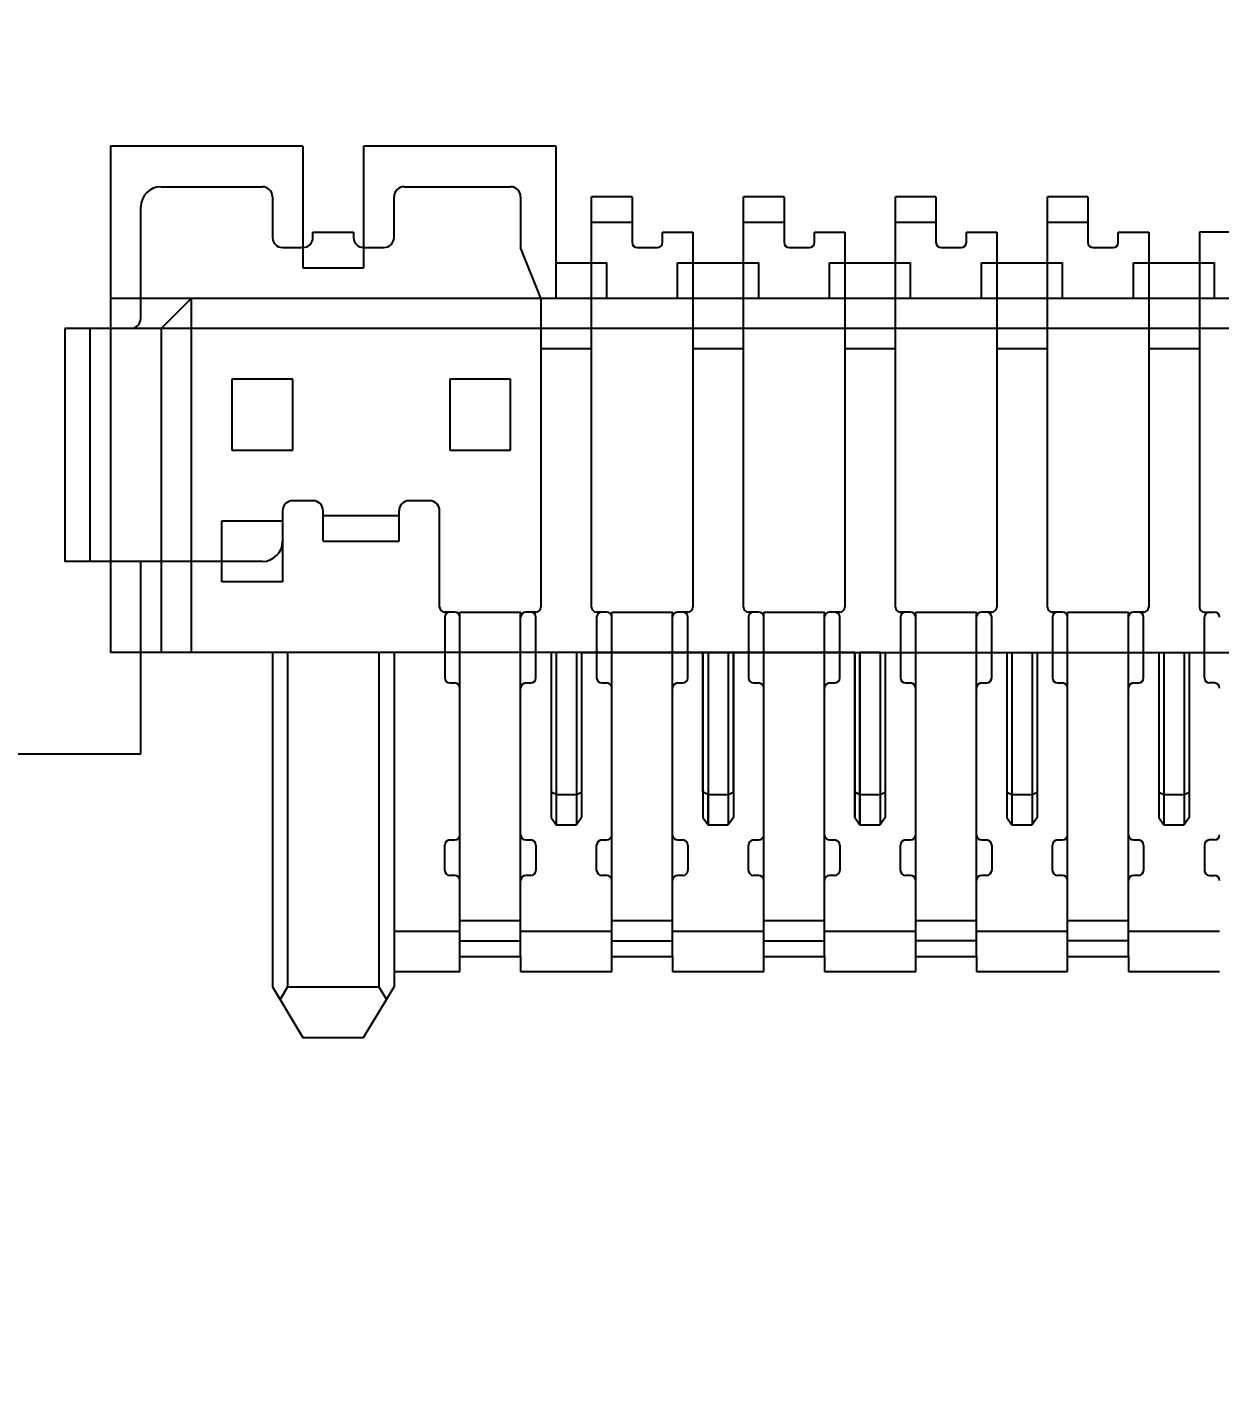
# Model space of a CAD drawing. Header units: millimetres. Extents: x 1391 to 3509, y 340 to 1753.
# Drawn here: x 2305.51 to 2317.28, y 810.66 to 824.18 of the extents above; entities that cross this region are included whole.
import ezdxf

# ---------------------------------------------------------------- set-up
doc = ezdxf.new("R2010")
doc.units = ezdxf.units.MM
doc.header["$LTSCALE"] = 46.255
doc.header["$PDMODE"] = 3
doc.header["$PDSIZE"] = 0.3125
doc.layers.get('0').update_dxf_attribs({"linetype": 'CONTINUOUS'})
doc.layers.get('Defpoints').update_dxf_attribs({"linetype": 'CONTINUOUS'})
doc.styles.get("Standard").update_dxf_attribs({"font": 'simfang.ttf'})
doc.dimstyles.new('DIMSTYLE_1', dxfattribs={"dimtxt": 5, "dimasz": 5, "dimexe": 0.18, "dimexo": 0.0625, "dimgap": 0.09, "dimtad": 1, "dimdec": 1, "dimdsep": 46, "dimtxsty": 'Standard', "dimblk": '_FILLED', "dimcen": 0.09, "dimclrt": 5, "dimadec": 0, "dimazin": 0, "dimtp": 0.5, "dimtm": 0.5, "dimtfac": 1, "dimtdec": 1, "dimtofl": 0, "dimtmove": 0, "dimatfit": 3, "dimldrblk": '_FILLED', "dimfxl": 1, "dimtolj": 1, "dimarcsym": 0})

# ---------------------------------------------------------------- blocks, each defined once
blk = doc.blocks.new('_FILLED')
at = {"color": 0, "linetype": 'ByBlock'}
blk.add_solid([(0, 0), (-1, 0.2), (-1, -0.2)], dxfattribs=at)
blk = doc.blocks.new('*D145')
at = {"color": 0, "lineweight": -2, "transparency": 16777216}
for p, q in [((3278.608, 1256.442), (3476.976, 1256.442)), ((3476.796, 752.502), (3476.796, 1251.442)), ((2229.889, 747.502), (3476.976, 747.502))]:
    blk.add_line(p, q, dxfattribs=at)
at = {"layer": 'Defpoints', "color": 0, "transparency": 16777216}
for p in [(3278.545, 1256.442), (3476.796, 1256.442), (2229.826, 747.502)]:
    blk.add_point(p, dxfattribs=at)
at = {"color": 0, "lineweight": -2, "transparency": 16777216, "xscale": 5, "yscale": 5, "zscale": 5}
for p, rotation in [((3476.796, 1256.442), 90), ((3476.796, 747.502), 270)]:
    blk.add_blockref('_FILLED', p, dxfattribs=dict(at, rotation=rotation))
at = {"color": 5, "transparency": 16777216, "insert": (3474.163, 1001.972), "char_height": 5, "attachment_point": 5, "rotation": 90}
blk.add_mtext('\\A1;508.9', dxfattribs=at)
blk = doc.blocks.new('*D146')
at = {"color": 0, "lineweight": -2, "transparency": 16777216}
for p, q in [((2229.889, 1256.442), (3508.647, 1256.442)), ((3508.467, 675.502), (3508.467, 1251.442)), ((2229.889, 670.502), (3508.647, 670.502))]:
    blk.add_line(p, q, dxfattribs=at)
at = {"layer": 'Defpoints', "color": 0, "transparency": 16777216}
for p in [(2229.826, 1256.442), (3508.467, 1256.442), (2229.826, 670.502)]:
    blk.add_point(p, dxfattribs=at)
at = {"color": 0, "lineweight": -2, "transparency": 16777216, "xscale": 5, "yscale": 5, "zscale": 5}
for p, rotation in [((3508.467, 1256.442), 90), ((3508.467, 670.502), 270)]:
    blk.add_blockref('_FILLED', p, dxfattribs=dict(at, rotation=rotation))
at = {"color": 5, "transparency": 16777216, "insert": (3505.834, 963.472), "char_height": 5, "attachment_point": 5, "rotation": 90}
blk.add_mtext('\\A1;585.9', dxfattribs=at)
blk = doc.blocks.new('*D160')
at = {"color": 0, "lineweight": -2, "transparency": 16777216}
for p, q in [((2268.081, 670.564), (2268.081, 1710.806)), ((3280.976, 670.564), (3280.976, 1710.806)), ((2273.081, 1710.626), (3275.976, 1710.626))]:
    blk.add_line(p, q, dxfattribs=at)
at = {"layer": 'Defpoints', "color": 0, "transparency": 16777216}
for p in [(3280.976, 1710.626), (2268.081, 670.502), (3280.976, 670.502)]:
    blk.add_point(p, dxfattribs=at)
at = {"color": 0, "lineweight": -2, "transparency": 16777216, "xscale": 5, "yscale": 5, "zscale": 5, "rotation": 180}
blk.add_blockref('_FILLED', (2268.081, 1710.626), dxfattribs=at)
at = {"color": 0, "lineweight": -2, "transparency": 16777216, "xscale": 5, "yscale": 5, "zscale": 5}
blk.add_blockref('_FILLED', (3280.976, 1710.626), dxfattribs=at)
at = {"color": 5, "transparency": 16777216, "insert": (2774.529, 1713.259), "char_height": 5, "attachment_point": 5}
blk.add_mtext('\\A1;1012.9', dxfattribs=at)
blk = doc.blocks.new('*D161')
at = {"color": 0, "lineweight": -2, "transparency": 16777216}
for p, q in [((2229.826, 670.564), (2229.826, 1746.94)), ((3280.976, 670.564), (3280.976, 1746.94)), ((2234.826, 1746.76), (3275.976, 1746.76))]:
    blk.add_line(p, q, dxfattribs=at)
at = {"layer": 'Defpoints', "color": 0, "transparency": 16777216}
for p in [(3280.976, 1746.76), (2229.826, 670.502), (3280.976, 670.502)]:
    blk.add_point(p, dxfattribs=at)
at = {"color": 0, "lineweight": -2, "transparency": 16777216, "xscale": 5, "yscale": 5, "zscale": 5, "rotation": 180}
blk.add_blockref('_FILLED', (2229.826, 1746.76), dxfattribs=at)
at = {"color": 0, "lineweight": -2, "transparency": 16777216, "xscale": 5, "yscale": 5, "zscale": 5}
blk.add_blockref('_FILLED', (3280.976, 1746.76), dxfattribs=at)
at = {"color": 5, "transparency": 16777216, "insert": (2755.401, 1749.393), "char_height": 5, "attachment_point": 5}
blk.add_mtext('\\A1;1051.2', dxfattribs=at)
blk = doc.blocks.new('*D174')
at = {"color": 0, "lineweight": -2, "transparency": 16777216}
for p, q in [((3116.764, 1256.442), (1396.341, 1256.442)), ((1396.521, 668.242), (1396.521, 1251.442)), ((3116.764, 663.242), (1396.341, 663.242))]:
    blk.add_line(p, q, dxfattribs=at)
at = {"layer": 'Defpoints', "color": 0, "transparency": 16777216}
for p in [(1396.521, 1256.442), (3116.826, 1256.442), (3116.826, 663.242)]:
    blk.add_point(p, dxfattribs=at)
at = {"color": 0, "lineweight": -2, "transparency": 16777216, "xscale": 5, "yscale": 5, "zscale": 5}
for p, rotation in [((1396.521, 1256.442), 90), ((1396.521, 663.242), 270)]:
    blk.add_blockref('_FILLED', p, dxfattribs=dict(at, rotation=rotation))
at = {"color": 5, "transparency": 16777216, "insert": (1393.888, 1004.218), "char_height": 5, "attachment_point": 5, "rotation": 90}
blk.add_mtext('\\A1;593.2', dxfattribs=at)
blk = doc.blocks.new('*D176')
at = {"color": 0, "lineweight": -2, "transparency": 16777216}
for p, q in [((2844.764, 1256.442), (1597.897, 1256.442)), ((1598.077, 738.354), (1598.077, 1251.442)), ((2844.764, 733.354), (1597.897, 733.354))]:
    blk.add_line(p, q, dxfattribs=at)
at = {"layer": 'Defpoints', "color": 0, "transparency": 16777216}
for p in [(1598.077, 1256.442), (2844.826, 1256.442), (2844.826, 733.354)]:
    blk.add_point(p, dxfattribs=at)
at = {"color": 0, "lineweight": -2, "transparency": 16777216, "xscale": 5, "yscale": 5, "zscale": 5}
for p, rotation in [((1598.077, 1256.442), 90), ((1598.077, 733.354), 270)]:
    blk.add_blockref('_FILLED', p, dxfattribs=dict(at, rotation=rotation))
at = {"color": 5, "transparency": 16777216, "insert": (1595.444, 994.898), "char_height": 5, "attachment_point": 5, "rotation": 90}
blk.add_mtext('\\A1;523.1', dxfattribs=at)
blk = doc.blocks.new('*D177')
at = {"color": 0, "lineweight": -2, "transparency": 16777216}
for p, q in [((2467.283, 1256.442), (1525.642, 1256.442)), ((1525.822, 714.647), (1525.822, 1251.442)), ((2467.283, 709.647), (1525.642, 709.647))]:
    blk.add_line(p, q, dxfattribs=at)
at = {"layer": 'Defpoints', "color": 0, "transparency": 16777216}
for p in [(1525.822, 1256.442), (2467.345, 1256.442), (2467.345, 709.647)]:
    blk.add_point(p, dxfattribs=at)
at = {"color": 0, "lineweight": -2, "transparency": 16777216, "xscale": 5, "yscale": 5, "zscale": 5}
for p, rotation in [((1525.822, 1256.442), 90), ((1525.822, 709.647), 270)]:
    blk.add_blockref('_FILLED', p, dxfattribs=dict(at, rotation=rotation))
at = {"color": 5, "transparency": 16777216, "insert": (1523.19, 983.045), "char_height": 5, "attachment_point": 5, "rotation": 90}
blk.add_mtext('\\A1;546.8', dxfattribs=at)
blk = doc.blocks.new('*D178')
at = {"color": 0, "lineweight": -2, "transparency": 16777216}
for p, q in [((2467.22, 1256.442), (1661.924, 1256.442)), ((1662.104, 735.377), (1662.104, 1251.442)), ((2467.283, 730.377), (1661.924, 730.377))]:
    blk.add_line(p, q, dxfattribs=at)
at = {"layer": 'Defpoints', "color": 0, "transparency": 16777216}
for p in [(1662.104, 1256.442), (2467.283, 1256.442), (2467.345, 730.377)]:
    blk.add_point(p, dxfattribs=at)
at = {"color": 0, "lineweight": -2, "transparency": 16777216, "xscale": 5, "yscale": 5, "zscale": 5}
for p, rotation in [((1662.104, 1256.442), 90), ((1662.104, 730.377), 270)]:
    blk.add_blockref('_FILLED', p, dxfattribs=dict(at, rotation=rotation))
at = {"color": 5, "transparency": 16777216, "insert": (1659.472, 993.41), "char_height": 5, "attachment_point": 5, "rotation": 90}
blk.add_mtext('\\A1;526.1', dxfattribs=at)
blk = doc.blocks.new('*D179')
at = {"color": 0, "lineweight": -2, "transparency": 16777216}
for p, q in [((2467.283, 1256.442), (1720.526, 1256.442)), ((1720.706, 751.089), (1720.706, 1251.442)), ((2467.283, 746.089), (1720.526, 746.089))]:
    blk.add_line(p, q, dxfattribs=at)
at = {"layer": 'Defpoints', "color": 0, "transparency": 16777216}
for p in [(1720.706, 1256.442), (2467.345, 1256.442), (2467.345, 746.089)]:
    blk.add_point(p, dxfattribs=at)
at = {"color": 0, "lineweight": -2, "transparency": 16777216, "xscale": 5, "yscale": 5, "zscale": 5}
for p, rotation in [((1720.706, 1256.442), 90), ((1720.706, 746.089), 270)]:
    blk.add_blockref('_FILLED', p, dxfattribs=dict(at, rotation=rotation))
at = {"color": 5, "transparency": 16777216, "insert": (1718.073, 1001.265), "char_height": 5, "attachment_point": 5, "rotation": 90}
blk.add_mtext('\\A1;510.4', dxfattribs=at)
blk = doc.blocks.new('*D180')
at = {"color": 0, "lineweight": -2, "transparency": 16777216}
for p, q in [((2844.701, 1256.442), (1782.383, 1256.442)), ((1782.563, 785.553), (1782.563, 1251.442)), ((2844.764, 780.553), (1782.383, 780.553))]:
    blk.add_line(p, q, dxfattribs=at)
at = {"layer": 'Defpoints', "color": 0, "transparency": 16777216}
for p in [(1782.563, 1256.442), (2844.764, 1256.442), (2844.826, 780.553)]:
    blk.add_point(p, dxfattribs=at)
at = {"color": 0, "lineweight": -2, "transparency": 16777216, "xscale": 5, "yscale": 5, "zscale": 5}
for p, rotation in [((1782.563, 1256.442), 90), ((1782.563, 780.553), 270)]:
    blk.add_blockref('_FILLED', p, dxfattribs=dict(at, rotation=rotation))
at = {"color": 5, "transparency": 16777216, "insert": (1779.93, 1018.498), "char_height": 5, "attachment_point": 5, "rotation": 90}
blk.add_mtext('\\A1;475.9', dxfattribs=at)
blk = doc.blocks.new('*D188')
at = {"color": 0, "lineweight": -2, "transparency": 16777216}
for p, q in [((2846.764, 1256.442), (1459.362, 1256.442)), ((1459.542, 684.238), (1459.542, 1251.442)), ((2844.764, 679.238), (1459.362, 679.238))]:
    blk.add_line(p, q, dxfattribs=at)
at = {"layer": 'Defpoints', "color": 0, "transparency": 16777216}
for p in [(1459.542, 1256.442), (2846.826, 1256.442), (2844.826, 679.238)]:
    blk.add_point(p, dxfattribs=at)
at = {"color": 0, "lineweight": -2, "transparency": 16777216, "xscale": 5, "yscale": 5, "zscale": 5}
for p, rotation in [((1459.542, 1256.442), 90), ((1459.542, 679.238), 270)]:
    blk.add_blockref('_FILLED', p, dxfattribs=dict(at, rotation=rotation))
at = {"color": 5, "transparency": 16777216, "insert": (1456.909, 967.84), "char_height": 5, "attachment_point": 5, "rotation": 90}
blk.add_mtext('\\A1;577.2', dxfattribs=at)

msp = doc.modelspace()

# ---------------------------------------------------------------- linework, layer by layer
at = {"color": 3, "linetype": 'Continuous'}
for p, q in [((2306.326, 823.002), (2306.326, 818.002)), ((2308.226, 823.002), (2306.326, 823.002)), ((2308.226, 823.002), (2308.226, 821.802)), ((2308.826, 823.002), (2308.826, 821.802)), ((2310.726, 823.002), (2308.826, 823.002)), ((2310.726, 821.502), (2310.726, 823.002)), ((2306.826, 822.602), (2307.826, 822.602)), ((2309.226, 822.602), (2310.276, 822.602)), ((2306.626, 821.302), (2306.626, 822.402)), ((2307.926, 822.502), (2307.926, 822.102)), ((2309.126, 822.102), (2309.126, 822.502)), ((2310.376, 822.502), (2310.376, 822.002)), ((2311.076, 818.452), (2311.076, 822.502)), ((2311.076, 818.452), (2311.076, 822.502)), ((2311.476, 822.502), (2311.076, 822.502)), ((2311.476, 822.502), (2311.076, 822.502)), ((2311.476, 822.502), (2311.476, 822.052)), ((2311.476, 822.502), (2311.476, 822.052)), ((2312.576, 818.452), (2312.576, 822.502)), ((2312.576, 818.452), (2312.576, 822.502)), ((2312.976, 822.502), (2312.576, 822.502)), ((2312.976, 822.502), (2312.576, 822.502)), ((2312.976, 822.502), (2312.976, 822.052)), ((2312.976, 822.502), (2312.976, 822.052)), ((2314.076, 818.452), (2314.076, 822.502)), ((2314.476, 822.502), (2314.076, 822.502)), ((2314.476, 822.502), (2314.476, 822.052)), ((2315.576, 818.452), (2315.576, 822.502)), ((2315.976, 822.502), (2315.576, 822.502)), ((2315.976, 822.502), (2315.976, 822.052)), ((2308.326, 822.102), (2308.326, 822.152)), ((2308.326, 822.152), (2308.726, 822.152)), ((2308.726, 822.152), (2308.726, 822.102)), ((2311.076, 822.252), (2311.476, 822.252)), ((2311.076, 822.252), (2311.476, 822.252)), ((2311.776, 822.052), (2311.776, 822.152)), ((2311.776, 822.052), (2311.776, 822.152)), ((2311.776, 822.152), (2312.076, 822.152)), ((2311.776, 822.152), (2312.076, 822.152)), ((2312.076, 822.152), (2312.076, 818.452)), ((2312.076, 822.152), (2312.076, 818.452)), ((2312.576, 822.252), (2312.976, 822.252)), ((2312.576, 822.252), (2312.976, 822.252)), ((2313.276, 822.052), (2313.276, 822.152)), ((2313.276, 822.052), (2313.276, 822.152)), ((2313.276, 822.152), (2313.576, 822.152)), ((2313.276, 822.152), (2313.576, 822.152)), ((2313.576, 822.152), (2313.576, 818.452)), ((2313.576, 822.152), (2313.576, 818.452)), ((2314.076, 822.252), (2314.476, 822.252)), ((2314.776, 822.052), (2314.776, 822.152)), ((2314.776, 822.152), (2315.076, 822.152)), ((2315.076, 822.152), (2315.076, 818.452)), ((2315.576, 822.252), (2315.976, 822.252)), ((2316.276, 822.052), (2316.276, 822.152)), ((2316.276, 822.152), (2316.576, 822.152)), ((2316.576, 822.152), (2316.576, 818.452)), ((2317.076, 822.152), (2317.076, 818.452)), ((2317.376, 822.152), (2317.076, 822.152)), ((2308.026, 822.002), (2308.226, 822.002)), ((2308.826, 822.002), (2309.026, 822.002)), ((2310.576, 821.502), (2310.376, 822.002)), ((2311.526, 822.002), (2311.726, 822.002)), ((2311.526, 822.002), (2311.726, 822.002)), ((2313.026, 822.002), (2313.226, 822.002)), ((2313.026, 822.002), (2313.226, 822.002)), ((2314.526, 822.002), (2314.726, 822.002)), ((2316.026, 822.002), (2316.226, 822.002)), ((2308.226, 821.802), (2308.826, 821.802)), ((2310.726, 821.852), (2311.226, 821.852)), ((2311.226, 821.502), (2311.226, 821.852)), ((2311.926, 821.502), (2311.926, 821.852)), ((2311.926, 821.502), (2311.926, 821.852)), ((2311.926, 821.852), (2312.726, 821.852)), ((2311.926, 821.852), (2312.726, 821.852)), ((2312.726, 821.502), (2312.726, 821.852)), ((2312.726, 821.502), (2312.726, 821.852)), ((2313.426, 821.502), (2313.426, 821.852)), ((2313.426, 821.502), (2313.426, 821.852)), ((2313.426, 821.852), (2314.226, 821.852)), ((2313.426, 821.852), (2314.226, 821.852)), ((2314.226, 821.502), (2314.226, 821.852)), ((2314.226, 821.502), (2314.226, 821.852)), ((2314.926, 821.502), (2314.926, 821.852)), ((2314.926, 821.852), (2315.726, 821.852)), ((2315.726, 821.502), (2315.726, 821.852)), ((2316.426, 821.502), (2316.426, 821.852)), ((2316.426, 821.852), (2317.226, 821.852)), ((2317.226, 821.502), (2317.226, 821.852)), ((2306.326, 821.502), (2327.326, 821.502)), ((2307.126, 821.502), (2306.826, 821.202)), ((2307.126, 818.002), (2307.126, 821.502)), ((2310.576, 821.502), (2310.576, 818.452)), ((2305.876, 821.202), (2305.876, 818.902)), ((2306.526, 821.202), (2305.876, 821.202)), ((2306.126, 818.902), (2306.126, 821.202)), ((2327.326, 821.202), (2306.326, 821.202)), ((2306.826, 821.202), (2306.826, 818.002)), ((2311.076, 821.002), (2310.576, 821.002)), ((2312.576, 821.002), (2312.076, 821.002)), ((2312.576, 821.002), (2312.076, 821.002)), ((2314.076, 821.002), (2313.576, 821.002)), ((2314.076, 821.002), (2313.576, 821.002)), ((2315.576, 821.002), (2315.076, 821.002)), ((2317.076, 821.002), (2316.576, 821.002)), ((2307.526, 820.702), (2307.526, 820.002)), ((2308.126, 820.702), (2307.526, 820.702)), ((2308.126, 820.002), (2308.126, 820.702)), ((2309.676, 820.702), (2309.676, 820.002)), ((2310.276, 820.702), (2309.676, 820.702)), ((2310.276, 820.002), (2310.276, 820.702)), ((2307.526, 820.002), (2308.126, 820.002)), ((2309.676, 820.002), (2310.276, 820.002)), ((2308.326, 819.502), (2308.126, 819.502)), ((2309.476, 819.502), (2309.276, 819.502)), ((2307.426, 818.702), (2307.426, 819.302)), ((2307.426, 819.302), (2308.026, 819.302)), ((2308.026, 819.402), (2308.026, 819.102)), ((2308.426, 819.102), (2308.426, 819.402)), ((2309.176, 819.352), (2308.426, 819.352)), ((2309.176, 819.102), (2309.176, 819.402)), ((2309.576, 818.452), (2309.576, 819.402)), ((2308.026, 819.102), (2308.026, 818.702)), ((2308.426, 819.102), (2309.176, 819.102)), ((2307.826, 818.902), (2305.876, 818.902)), ((2306.626, 817.002), (2306.626, 818.902)), ((2308.026, 818.702), (2307.426, 818.702)), ((2309.726, 818.402), (2309.626, 818.402)), ((2309.626, 818.352), (2309.626, 817.752)), ((2309.776, 818.352), (2309.776, 818.402)), ((2309.776, 818.402), (2310.376, 818.402)), ((2309.776, 816.202), (2309.776, 818.352)), ((2310.376, 818.352), (2310.376, 818.402)), ((2310.376, 816.202), (2310.376, 818.352)), ((2310.526, 818.402), (2310.426, 818.402)), ((2310.526, 817.752), (2310.526, 818.352)), ((2311.226, 818.402), (2311.126, 818.402)), ((2311.226, 818.402), (2311.126, 818.402)), ((2311.126, 818.352), (2311.126, 817.752)), ((2311.126, 818.352), (2311.126, 817.752)), ((2311.276, 818.352), (2311.276, 818.402)), ((2311.276, 818.352), (2311.276, 818.402)), ((2311.276, 818.402), (2311.876, 818.402)), ((2311.276, 818.402), (2311.876, 818.402)), ((2311.276, 816.202), (2311.276, 818.352)), ((2311.276, 816.202), (2311.276, 818.352)), ((2311.876, 818.352), (2311.876, 818.402)), ((2311.876, 818.352), (2311.876, 818.402)), ((2311.876, 816.202), (2311.876, 818.352)), ((2311.876, 816.202), (2311.876, 818.352)), ((2312.026, 818.402), (2311.926, 818.402)), ((2312.026, 818.402), (2311.926, 818.402)), ((2312.026, 817.752), (2312.026, 818.352)), ((2312.026, 817.752), (2312.026, 818.352)), ((2312.726, 818.402), (2312.626, 818.402)), ((2312.726, 818.402), (2312.626, 818.402)), ((2312.626, 818.352), (2312.626, 817.752)), ((2312.626, 818.352), (2312.626, 817.752)), ((2312.776, 818.352), (2312.776, 818.402)), ((2312.776, 818.352), (2312.776, 818.402)), ((2312.776, 818.402), (2313.376, 818.402)), ((2312.776, 818.402), (2313.376, 818.402)), ((2312.776, 816.202), (2312.776, 818.352)), ((2312.776, 816.202), (2312.776, 818.352)), ((2313.376, 818.352), (2313.376, 818.402)), ((2313.376, 818.352), (2313.376, 818.402)), ((2313.376, 816.202), (2313.376, 818.352)), ((2313.376, 816.202), (2313.376, 818.352)), ((2313.526, 818.402), (2313.426, 818.402)), ((2313.526, 818.402), (2313.426, 818.402)), ((2313.526, 817.752), (2313.526, 818.352)), ((2313.526, 817.752), (2313.526, 818.352)), ((2314.226, 818.402), (2314.126, 818.402)), ((2314.126, 818.352), (2314.126, 817.752)), ((2314.276, 818.352), (2314.276, 818.402)), ((2314.276, 818.402), (2314.876, 818.402)), ((2314.276, 816.202), (2314.276, 818.352)), ((2314.876, 818.352), (2314.876, 818.402)), ((2314.876, 816.202), (2314.876, 818.352)), ((2315.026, 818.402), (2314.926, 818.402)), ((2315.026, 817.752), (2315.026, 818.352)), ((2315.726, 818.402), (2315.626, 818.402)), ((2315.626, 818.352), (2315.626, 817.752)), ((2315.776, 818.352), (2315.776, 818.402)), ((2315.776, 818.402), (2316.376, 818.402)), ((2315.776, 816.202), (2315.776, 818.352)), ((2316.376, 818.352), (2316.376, 818.402)), ((2316.376, 816.202), (2316.376, 818.352)), ((2316.526, 818.402), (2316.426, 818.402)), ((2316.526, 817.752), (2316.526, 818.352)), ((2317.126, 818.402), (2317.226, 818.402)), ((2317.126, 817.752), (2317.126, 818.352)), ((2312.426, 818.002), (2306.326, 818.002)), ((2307.926, 818.002), (2307.926, 814.702)), ((2308.076, 818.002), (2308.076, 814.702)), ((2308.976, 818.002), (2308.976, 814.702)), ((2309.126, 818.002), (2309.126, 814.702)), ((2310.676, 818.002), (2310.676, 816.373)), ((2310.726, 818.002), (2310.726, 816.302)), ((2310.926, 818.002), (2310.926, 816.302)), ((2310.976, 818.002), (2310.976, 816.373)), ((2310.976, 818.002), (2327.326, 818.002)), ((2312.176, 816.623), (2312.176, 818.002)), ((2312.176, 818.002), (2312.176, 816.373)), ((2312.226, 818.002), (2312.226, 816.602)), ((2312.226, 818.002), (2312.226, 816.302)), ((2312.426, 818.002), (2312.426, 816.602)), ((2312.426, 818.002), (2312.426, 816.302)), ((2312.476, 818.002), (2312.426, 818.002)), ((2312.476, 816.623), (2312.476, 818.002)), ((2312.476, 818.002), (2312.476, 816.373)), ((2313.676, 818.002), (2312.476, 818.002)), ((2313.676, 816.373), (2313.676, 818.002)), ((2313.676, 818.002), (2313.676, 816.373)), ((2313.676, 818.002), (2313.726, 818.002)), ((2313.726, 816.302), (2313.726, 818.002)), ((2313.726, 818.002), (2313.726, 816.302)), ((2313.926, 818.002), (2313.726, 818.002)), ((2313.926, 818.002), (2313.926, 816.602)), ((2313.926, 818.002), (2313.926, 816.302)), ((2313.926, 818.002), (2313.976, 818.002)), ((2313.976, 818.002), (2313.976, 816.623)), ((2313.976, 818.002), (2313.976, 816.373)), ((2315.176, 818.002), (2315.176, 816.373)), ((2315.226, 818.002), (2315.226, 816.302)), ((2315.426, 818.002), (2315.426, 816.302)), ((2315.476, 818.002), (2315.476, 816.373)), ((2316.676, 818.002), (2316.676, 816.373)), ((2316.726, 818.002), (2316.726, 816.302)), ((2316.926, 818.002), (2316.926, 816.302)), ((2316.976, 818.002), (2316.976, 816.373)), ((2309.676, 817.702), (2309.726, 817.702)), ((2310.426, 817.702), (2310.476, 817.702)), ((2311.176, 817.702), (2311.226, 817.702)), ((2311.176, 817.702), (2311.226, 817.702)), ((2311.926, 817.702), (2311.976, 817.702)), ((2311.926, 817.702), (2311.976, 817.702)), ((2312.676, 817.702), (2312.726, 817.702)), ((2312.676, 817.702), (2312.726, 817.702)), ((2313.426, 817.702), (2313.476, 817.702)), ((2313.426, 817.702), (2313.476, 817.702)), ((2314.176, 817.702), (2314.226, 817.702)), ((2314.926, 817.702), (2314.976, 817.702)), ((2315.676, 817.702), (2315.726, 817.702)), ((2316.426, 817.702), (2316.476, 817.702)), ((2317.226, 817.702), (2317.176, 817.702)), ((2197.326, 817.002), (2306.626, 817.002)), ((2310.726, 816.602), (2310.676, 816.623)), ((2310.726, 816.602), (2310.926, 816.602)), ((2310.926, 816.602), (2310.976, 816.623)), ((2312.176, 816.623), (2312.176, 816.373)), ((2312.226, 816.602), (2312.176, 816.623)), ((2312.226, 816.602), (2312.176, 816.623)), ((2312.226, 816.302), (2312.226, 816.602)), ((2312.226, 816.602), (2312.426, 816.602)), ((2312.226, 816.602), (2312.426, 816.602)), ((2312.426, 816.602), (2312.476, 816.623)), ((2312.426, 816.602), (2312.476, 816.623)), ((2312.426, 816.602), (2312.426, 816.302)), ((2312.476, 816.623), (2312.476, 816.373)), ((2313.726, 816.602), (2313.676, 816.623)), ((2313.676, 816.623), (2313.726, 816.602)), ((2313.726, 816.602), (2313.926, 816.602)), ((2313.726, 816.602), (2313.926, 816.602)), ((2313.926, 816.602), (2313.976, 816.623)), ((2313.926, 816.602), (2313.976, 816.623)), ((2313.926, 816.602), (2313.926, 816.302)), ((2313.976, 816.623), (2313.976, 816.373)), ((2315.176, 816.623), (2315.226, 816.602)), ((2315.226, 816.602), (2315.426, 816.602)), ((2315.426, 816.602), (2315.476, 816.623)), ((2316.676, 816.623), (2316.726, 816.602)), ((2316.726, 816.602), (2316.926, 816.602)), ((2316.926, 816.602), (2316.976, 816.623)), ((2310.676, 816.373), (2310.726, 816.302)), ((2310.976, 816.373), (2310.926, 816.302)), ((2312.176, 816.373), (2312.226, 816.302)), ((2312.176, 816.373), (2312.226, 816.302)), ((2312.476, 816.373), (2312.426, 816.302)), ((2312.476, 816.373), (2312.426, 816.302)), ((2313.676, 816.373), (2313.726, 816.302)), ((2313.676, 816.373), (2313.726, 816.302)), ((2313.976, 816.373), (2313.926, 816.302)), ((2313.976, 816.373), (2313.926, 816.302)), ((2315.176, 816.373), (2315.226, 816.302)), ((2315.476, 816.373), (2315.426, 816.302)), ((2316.676, 816.373), (2316.726, 816.302)), ((2316.976, 816.373), (2316.926, 816.302)), ((2309.776, 815.752), (2309.776, 816.202)), ((2310.376, 815.752), (2310.376, 816.202)), ((2310.726, 816.302), (2310.926, 816.302)), ((2311.276, 815.752), (2311.276, 816.202)), ((2311.276, 815.752), (2311.276, 816.202)), ((2311.876, 815.752), (2311.876, 816.202)), ((2311.876, 815.752), (2311.876, 816.202)), ((2312.226, 816.302), (2312.426, 816.302)), ((2312.226, 816.302), (2312.426, 816.302)), ((2312.776, 815.752), (2312.776, 816.202)), ((2312.776, 815.752), (2312.776, 816.202)), ((2313.376, 815.752), (2313.376, 816.202)), ((2313.376, 815.752), (2313.376, 816.202)), ((2313.726, 816.302), (2313.926, 816.302)), ((2313.726, 816.302), (2313.926, 816.302)), ((2314.276, 815.752), (2314.276, 816.202)), ((2314.876, 815.752), (2314.876, 816.202)), ((2315.226, 816.302), (2315.426, 816.302)), ((2315.776, 815.752), (2315.776, 816.202)), ((2316.376, 815.752), (2316.376, 816.202)), ((2316.726, 816.302), (2316.926, 816.302)), ((2309.626, 815.852), (2309.626, 816.102)), ((2309.676, 816.152), (2309.726, 816.152)), ((2310.426, 816.152), (2310.476, 816.152)), ((2310.526, 816.102), (2310.526, 815.852)), ((2311.126, 815.852), (2311.126, 816.102)), ((2311.126, 815.852), (2311.126, 816.102)), ((2311.176, 816.152), (2311.226, 816.152)), ((2311.176, 816.152), (2311.226, 816.152)), ((2311.926, 816.152), (2311.976, 816.152)), ((2311.926, 816.152), (2311.976, 816.152)), ((2312.026, 816.102), (2312.026, 815.852)), ((2312.026, 816.102), (2312.026, 815.852)), ((2312.626, 815.852), (2312.626, 816.102)), ((2312.626, 815.852), (2312.626, 816.102)), ((2312.676, 816.152), (2312.726, 816.152)), ((2312.676, 816.152), (2312.726, 816.152)), ((2313.426, 816.152), (2313.476, 816.152)), ((2313.426, 816.152), (2313.476, 816.152)), ((2313.526, 816.102), (2313.526, 815.852)), ((2313.526, 816.102), (2313.526, 815.852)), ((2314.126, 815.852), (2314.126, 816.102)), ((2314.176, 816.152), (2314.226, 816.152)), ((2314.926, 816.152), (2314.976, 816.152)), ((2315.026, 816.102), (2315.026, 815.852)), ((2315.626, 815.852), (2315.626, 816.102)), ((2315.676, 816.152), (2315.726, 816.152)), ((2316.426, 816.152), (2316.476, 816.152)), ((2316.526, 816.102), (2316.526, 815.852)), ((2317.126, 816.102), (2317.126, 815.852)), ((2317.226, 816.152), (2317.176, 816.152)), ((2309.726, 815.802), (2309.676, 815.802)), ((2310.476, 815.802), (2310.426, 815.802)), ((2311.226, 815.802), (2311.176, 815.802)), ((2311.226, 815.802), (2311.176, 815.802)), ((2311.976, 815.802), (2311.926, 815.802)), ((2311.976, 815.802), (2311.926, 815.802)), ((2312.726, 815.802), (2312.676, 815.802)), ((2312.726, 815.802), (2312.676, 815.802)), ((2313.476, 815.802), (2313.426, 815.802)), ((2313.476, 815.802), (2313.426, 815.802)), ((2314.226, 815.802), (2314.176, 815.802)), ((2314.976, 815.802), (2314.926, 815.802)), ((2315.726, 815.802), (2315.676, 815.802)), ((2316.476, 815.802), (2316.426, 815.802)), ((2317.176, 815.802), (2317.226, 815.802)), ((2309.776, 815.002), (2309.776, 815.752)), ((2310.376, 815.002), (2310.376, 815.752)), ((2311.276, 815.002), (2311.276, 815.752)), ((2311.276, 815.002), (2311.276, 815.752)), ((2311.876, 815.002), (2311.876, 815.752)), ((2311.876, 815.002), (2311.876, 815.752)), ((2312.776, 815.002), (2312.776, 815.752)), ((2312.776, 815.002), (2312.776, 815.752)), ((2313.376, 815.002), (2313.376, 815.752)), ((2313.376, 815.002), (2313.376, 815.752)), ((2314.276, 815.002), (2314.276, 815.752)), ((2314.876, 815.002), (2314.876, 815.752)), ((2315.776, 815.002), (2315.776, 815.752)), ((2316.376, 815.002), (2316.376, 815.752)), ((2309.126, 815.252), (2309.776, 815.252)), ((2310.376, 815.352), (2309.776, 815.352)), ((2310.376, 815.252), (2311.276, 815.252)), ((2311.876, 815.352), (2311.276, 815.352)), ((2311.876, 815.352), (2311.276, 815.352)), ((2311.876, 815.252), (2312.776, 815.252)), ((2311.876, 815.252), (2312.776, 815.252)), ((2313.376, 815.352), (2312.776, 815.352)), ((2313.376, 815.352), (2312.776, 815.352)), ((2313.376, 815.252), (2314.276, 815.252)), ((2313.376, 815.252), (2314.276, 815.252)), ((2314.876, 815.352), (2314.276, 815.352)), ((2314.876, 815.252), (2315.776, 815.252)), ((2316.376, 815.352), (2315.776, 815.352)), ((2316.376, 815.252), (2317.276, 815.252)), ((2309.776, 815.157), (2310.376, 815.157)), ((2311.276, 815.157), (2311.876, 815.157)), ((2311.276, 815.157), (2311.876, 815.157)), ((2312.776, 815.157), (2313.376, 815.157)), ((2312.776, 815.157), (2313.376, 815.157)), ((2314.876, 815.157), (2314.276, 815.157)), ((2316.376, 815.157), (2315.776, 815.157)), ((2309.776, 814.852), (2309.776, 815.002)), ((2309.776, 815.002), (2310.376, 815.002)), ((2310.376, 815.002), (2310.376, 814.852)), ((2311.276, 814.852), (2311.276, 815.002)), ((2311.276, 814.852), (2311.276, 815.002)), ((2311.276, 815.002), (2311.876, 815.002)), ((2311.276, 815.002), (2311.876, 815.002)), ((2311.876, 815.002), (2311.876, 814.852)), ((2311.876, 815.002), (2311.876, 814.852)), ((2312.776, 814.852), (2312.776, 815.002)), ((2312.776, 814.852), (2312.776, 815.002)), ((2312.776, 815.002), (2313.376, 815.002)), ((2312.776, 815.002), (2313.376, 815.002)), ((2313.376, 815.002), (2313.376, 814.852)), ((2313.376, 815.002), (2313.376, 814.852)), ((2314.276, 814.852), (2314.276, 815.002)), ((2314.276, 815.002), (2314.876, 815.002)), ((2314.876, 815.002), (2314.876, 814.852)), ((2315.776, 814.852), (2315.776, 815.002)), ((2315.776, 815.002), (2316.376, 815.002)), ((2316.376, 815.002), (2316.376, 814.852)), ((2309.126, 814.852), (2309.776, 814.852)), ((2310.376, 814.852), (2311.276, 814.852)), ((2311.876, 814.852), (2312.776, 814.852)), ((2311.876, 814.852), (2312.776, 814.852)), ((2313.376, 814.852), (2314.276, 814.852)), ((2313.376, 814.852), (2314.276, 814.852)), ((2314.876, 814.852), (2315.776, 814.852)), ((2316.376, 814.852), (2317.276, 814.852)), ((2307.926, 814.702), (2308.226, 814.202)), ((2308.076, 814.702), (2308.001, 814.577)), ((2308.076, 814.702), (2308.976, 814.702)), ((2308.826, 814.202), (2309.126, 814.702)), ((2308.976, 814.702), (2309.051, 814.577)), ((2308.226, 814.202), (2308.826, 814.202))]:
    msp.add_line(p, q, dxfattribs=at)
for centre, radius, start, end in [((2306.826, 822.402), 0.2, 90, 180), ((2307.826, 822.502), 0.1, 0, 90), ((2309.226, 822.502), 0.1, 90, 180), ((2310.276, 822.502), 0.1, 0, 90), ((2308.026, 822.102), 0.1, 180, 270), ((2308.226, 822.102), 0.1, 270, 0), ((2308.826, 822.102), 0.1, 180, 270), ((2309.026, 822.102), 0.1, 270, 0), ((2311.526, 822.052), 0.05, 180, 270), ((2311.526, 822.052), 0.05, 180, 270), ((2311.726, 822.052), 0.05, 270, 0), ((2311.726, 822.052), 0.05, 270, 0), ((2313.026, 822.052), 0.05, 180, 270), ((2313.026, 822.052), 0.05, 180, 270), ((2313.226, 822.052), 0.05, 270, 0), ((2313.226, 822.052), 0.05, 270, 0), ((2314.526, 822.052), 0.05, 180, 270), ((2314.726, 822.052), 0.05, 270, 0), ((2316.026, 822.052), 0.05, 180, 270), ((2316.226, 822.052), 0.05, 270, 0), ((2306.526, 821.302), 0.1, 270, 0), ((2308.126, 819.402), 0.1, 90, 180), ((2308.326, 819.402), 0.1, 0, 90), ((2309.276, 819.402), 0.1, 90, 180), ((2309.476, 819.402), 0.1, 0, 90), ((2307.826, 819.102), 0.2, 270, 0), ((2309.626, 818.452), 0.05, 180, 270), ((2309.676, 818.352), 0.05, 90, 180), ((2309.726, 818.352), 0.05, 0, 90), ((2310.426, 818.352), 0.05, 90, 180), ((2310.476, 818.352), 0.05, 0, 90), ((2310.526, 818.452), 0.05, 270, 0), ((2311.126, 818.452), 0.05, 180, 270), ((2311.126, 818.452), 0.05, 180, 270), ((2311.176, 818.352), 0.05, 90, 180), ((2311.176, 818.352), 0.05, 90, 180), ((2311.226, 818.352), 0.05, 0, 90), ((2311.226, 818.352), 0.05, 0, 90), ((2311.926, 818.352), 0.05, 90, 180), ((2311.926, 818.352), 0.05, 90, 180), ((2311.976, 818.352), 0.05, 0, 90), ((2311.976, 818.352), 0.05, 0, 90), ((2312.026, 818.452), 0.05, 270, 0), ((2312.026, 818.452), 0.05, 270, 0), ((2312.626, 818.452), 0.05, 180, 270), ((2312.626, 818.452), 0.05, 180, 270), ((2312.676, 818.352), 0.05, 90, 180), ((2312.676, 818.352), 0.05, 90, 180), ((2312.726, 818.352), 0.05, 0, 90), ((2312.726, 818.352), 0.05, 0, 90), ((2313.426, 818.352), 0.05, 90, 180), ((2313.426, 818.352), 0.05, 90, 180), ((2313.476, 818.352), 0.05, 0, 90), ((2313.476, 818.352), 0.05, 0, 90), ((2313.526, 818.452), 0.05, 270, 0), ((2313.526, 818.452), 0.05, 270, 0), ((2314.126, 818.452), 0.05, 180, 270), ((2314.176, 818.352), 0.05, 90, 180), ((2314.226, 818.352), 0.05, 0, 90), ((2314.926, 818.352), 0.05, 90, 180), ((2314.976, 818.352), 0.05, 0, 90), ((2315.026, 818.452), 0.05, 270, 0), ((2315.626, 818.452), 0.05, 180, 270), ((2315.676, 818.352), 0.05, 90, 180), ((2315.726, 818.352), 0.05, 0, 90), ((2316.426, 818.352), 0.05, 90, 180), ((2316.476, 818.352), 0.05, 0, 90), ((2316.526, 818.452), 0.05, 270, 0), ((2317.126, 818.452), 0.05, 180, 270), ((2317.176, 818.352), 0.05, 90, 180), ((2317.226, 818.352), 0.05, 0, 90), ((2309.676, 817.752), 0.05, 180, 270), ((2309.726, 817.652), 0.05, 0, 90), ((2310.426, 817.652), 0.05, 90, 180), ((2310.476, 817.752), 0.05, 270, 0), ((2311.176, 817.752), 0.05, 180, 270), ((2311.176, 817.752), 0.05, 180, 270), ((2311.226, 817.652), 0.05, 0, 90), ((2311.226, 817.652), 0.05, 0, 90), ((2311.926, 817.652), 0.05, 90, 180), ((2311.926, 817.652), 0.05, 90, 180), ((2311.976, 817.752), 0.05, 270, 0), ((2311.976, 817.752), 0.05, 270, 0), ((2312.676, 817.752), 0.05, 180, 270), ((2312.676, 817.752), 0.05, 180, 270), ((2312.726, 817.652), 0.05, 0, 90), ((2312.726, 817.652), 0.05, 0, 90), ((2313.426, 817.652), 0.05, 90, 180), ((2313.426, 817.652), 0.05, 90, 180), ((2313.476, 817.752), 0.05, 270, 0), ((2313.476, 817.752), 0.05, 270, 0), ((2314.176, 817.752), 0.05, 180, 270), ((2314.226, 817.652), 0.05, 0, 90), ((2314.926, 817.652), 0.05, 90, 180), ((2314.976, 817.752), 0.05, 270, 0), ((2315.676, 817.752), 0.05, 180, 270), ((2315.726, 817.652), 0.05, 0, 90), ((2316.426, 817.652), 0.05, 90, 180), ((2316.476, 817.752), 0.05, 270, 0), ((2317.176, 817.752), 0.05, 180, 270), ((2317.226, 817.652), 0.05, 0, 90), ((2309.726, 816.202), 0.05, 270, 0), ((2310.426, 816.202), 0.05, 180, 270), ((2311.226, 816.202), 0.05, 270, 0), ((2311.226, 816.202), 0.05, 270, 0), ((2311.926, 816.202), 0.05, 180, 270), ((2311.926, 816.202), 0.05, 180, 270), ((2312.726, 816.202), 0.05, 270, 0), ((2312.726, 816.202), 0.05, 270, 0), ((2313.426, 816.202), 0.05, 180, 270), ((2313.426, 816.202), 0.05, 180, 270), ((2314.226, 816.202), 0.05, 270, 0), ((2314.926, 816.202), 0.05, 180, 270), ((2315.726, 816.202), 0.05, 270, 0), ((2316.426, 816.202), 0.05, 180, 270), ((2317.226, 816.202), 0.05, 270, 0), ((2309.676, 816.102), 0.05, 90, 180), ((2310.476, 816.102), 0.05, 0, 90), ((2311.176, 816.102), 0.05, 90, 180), ((2311.176, 816.102), 0.05, 90, 180), ((2311.976, 816.102), 0.05, 0, 90), ((2311.976, 816.102), 0.05, 0, 90), ((2312.676, 816.102), 0.05, 90, 180), ((2312.676, 816.102), 0.05, 90, 180), ((2313.476, 816.102), 0.05, 0, 90), ((2313.476, 816.102), 0.05, 0, 90), ((2314.176, 816.102), 0.05, 90, 180), ((2314.976, 816.102), 0.05, 0, 90), ((2315.676, 816.102), 0.05, 90, 180), ((2316.476, 816.102), 0.05, 0, 90), ((2317.176, 816.102), 0.05, 90, 180), ((2309.676, 815.852), 0.05, 180, 270), ((2309.726, 815.752), 0.05, 0, 90), ((2310.426, 815.752), 0.05, 90, 180), ((2310.476, 815.852), 0.05, 270, 0), ((2311.176, 815.852), 0.05, 180, 270), ((2311.176, 815.852), 0.05, 180, 270), ((2311.226, 815.752), 0.05, 0, 90), ((2311.226, 815.752), 0.05, 0, 90), ((2311.926, 815.752), 0.05, 90, 180), ((2311.926, 815.752), 0.05, 90, 180), ((2311.976, 815.852), 0.05, 270, 0), ((2311.976, 815.852), 0.05, 270, 0), ((2312.676, 815.852), 0.05, 180, 270), ((2312.676, 815.852), 0.05, 180, 270), ((2312.726, 815.752), 0.05, 0, 90), ((2312.726, 815.752), 0.05, 0, 90), ((2313.426, 815.752), 0.05, 90, 180), ((2313.426, 815.752), 0.05, 90, 180), ((2313.476, 815.852), 0.05, 270, 0), ((2313.476, 815.852), 0.05, 270, 0), ((2314.176, 815.852), 0.05, 180, 270), ((2314.226, 815.752), 0.05, 0, 90), ((2314.926, 815.752), 0.05, 90, 180), ((2314.976, 815.852), 0.05, 270, 0), ((2315.676, 815.852), 0.05, 180, 270), ((2315.726, 815.752), 0.05, 0, 90), ((2316.426, 815.752), 0.05, 90, 180), ((2316.476, 815.852), 0.05, 270, 0), ((2317.176, 815.852), 0.05, 180, 270), ((2317.226, 815.752), 0.05, 0, 90)]:
    msp.add_arc(centre, radius, start, end, dxfattribs=at)

# ---------------------------------------------------------------- dimensions: what is measured, and where the dimension line sits
at = {"color": 2}
for base, p1, p2, picture, middle in [((3280.976116305, 1746.76045146), (2229.826116305, 670.501995579), (3280.976116305, 670.501995579), '*D161', (2755.401116305, 1749.393308603)), ((3280.976, 1710.626), (2268.081, 670.502), (3280.976, 670.502), '*D160', (2774.529, 1713.259))]:
    dim = msp.add_linear_dim(base=base, p1=p1, p2=p2, dimstyle='DIMSTYLE_1', dxfattribs=at)
    dim.commit()
    dim.dimension.update_dxf_attribs({"geometry": picture, "text_midpoint": middle})
for base, p1, p2, picture, middle in [((1396.521, 1256.442), (3116.826, 663.242), (3116.826, 1256.442), '*D174', (1396.521, 1004.218)), ((1459.542, 1256.442), (2844.826, 679.238), (2846.826, 1256.442), '*D188', (1459.542, 967.84)), ((1525.822, 1256.442), (2467.345, 709.647), (2467.345, 1256.442), '*D177', (1525.822, 983.045)), ((1598.077, 1256.442), (2844.826, 733.354), (2844.826, 1256.442), '*D176', (1598.077, 994.898)), ((1662.104, 1256.442), (2467.345, 730.377), (2467.283, 1256.442), '*D178', (1662.104, 993.41)), ((1720.706, 1256.442), (2467.345, 746.089), (2467.345, 1256.442), '*D179', (1720.706, 1001.265)), ((1782.563, 1256.442), (2844.826, 780.553), (2844.764, 1256.442), '*D180', (1782.563, 1018.498))]:
    dim = msp.add_linear_dim(base=base, p1=p1, p2=p2, angle=90, dimstyle='DIMSTYLE_1', dxfattribs=at)
    dim.commit()
    dim.dimension.update_dxf_attribs({"geometry": picture, "text_midpoint": middle, "dimtype": 160})
for base, p1, p2, picture, middle in [((3476.796, 1256.442), (2229.826, 747.502), (3278.545, 1256.442), '*D145', (3474.163, 1001.972)), ((3508.467, 1256.442), (2229.826, 670.502), (2229.826, 1256.442), '*D146', (3505.834, 963.472))]:
    dim = msp.add_linear_dim(base=base, p1=p1, p2=p2, angle=90, dimstyle='DIMSTYLE_1', dxfattribs=at)
    dim.commit()
    dim.dimension.update_dxf_attribs({"geometry": picture, "text_midpoint": middle})

doc.saveas('drawing.dxf')
